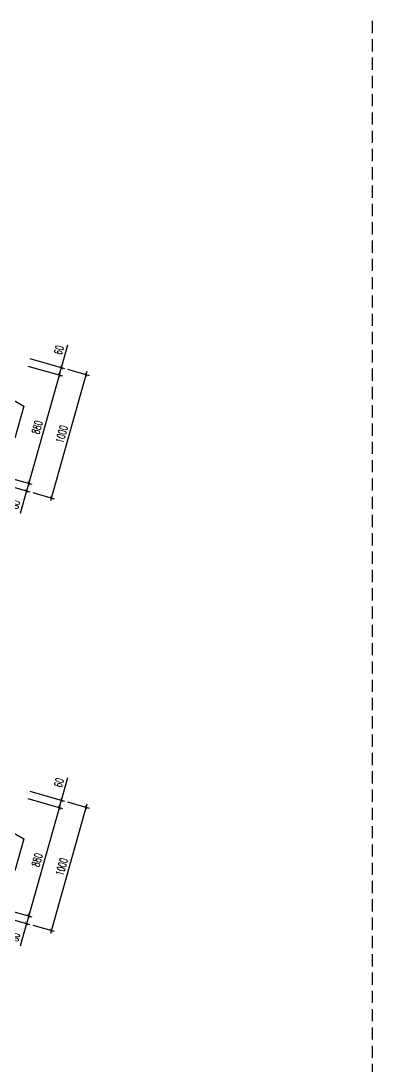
# Model space of a CAD drawing. Header units: millimetres. Extents: x -143483 to 1166745, y -1448440 to -1202244.
# Drawn here: x 622585 to 633569, y -1244255 to -1211613 of the extents above; entities that cross this region are included whole.
import ezdxf

# ---------------------------------------------------------------- set-up
doc = ezdxf.new("R2010")
doc.units = ezdxf.units.MM
doc.header["$LTSCALE"] = 30
doc.header["$PDMODE"] = 3
doc.linetypes.add('DASHED', pattern=[19.05, 12.7, -6.35])
doc.layers.get('0').update_dxf_attribs({"lineweight": 9})
doc.layers.get('Defpoints').update_dxf_attribs({"lineweight": 9})
doc.layers.add('ccu11-Dim', color=8, linetype='Continuous')
doc.layers.add('ccu11-Thay', color=7, linetype='Continuous')
doc.layers.add('ccu11-Khuat', color=9, linetype='DASHED', lineweight=30)
doc.styles.add('ccu11-dim', font='vnsimli.shx', dxfattribs={"width": 0.65, "bigfont": 'bigfont.shx'})
doc.dimstyles.new('ccu11-100x4', dxfattribs={"dimscale": 100, "dimtxt": 2.5, "dimasz": 1, "dimexe": 1, "dimexo": 2, "dimgap": 1, "dimtad": 1, "dimdec": 0, "dimlfac": 0.25, "dimdsep": 46, "dimtxsty": 'ccu11-dim', "dimblk": 'ARCHTICK', "dimcen": -1, "dimdle": 1, "dimclrd": 256, "dimclre": 256, "dimclrt": 3, "dimadec": 0, "dimazin": 2, "dimtfac": 0.1, "dimtdec": 0, "dimtmove": 0, "dimatfit": 1, "dimldrblk": 'ARCHTICK', "dimfxl": 0, "dimtvp": 0.833333, "dimtolj": 1, "dimtzin": 12, "dimarcsym": 0})

# ---------------------------------------------------------------- blocks, each defined once
blk = doc.blocks.new('_ARCHTICK')
at = {"color": 0, "linetype": 'ByBlock', "const_width": 0.15}
blk.add_lwpolyline([(-0.5, -0.5), (0.5, 0.5)], dxfattribs=at)
blk = doc.blocks.new('*D2956')
at = {"layer": 'ccu11-Dim', "linetype": 'ByBlock', "lineweight": -2, "ltscale": 30, "transparency": 16777216}
for p, q in [((623851, -1222441), (624053, -1221729)), ((622797, -1222392), (623882, -1222699)), ((622862, -1222161), (623948, -1222468)), ((623786, -1222672), (623851, -1222441)), ((623786, -1222672), (623759, -1222768))]:
    blk.add_line(p, q, dxfattribs=at)
at = {"layer": 'Defpoints', "color": 0, "linetype": 'ByBlock', "ltscale": 30, "transparency": 16777216}
for p in [(622669, -1222107), (622604, -1222338), (623786, -1222672)]:
    blk.add_point(p, dxfattribs=at)
at = {"layer": 'ccu11-Dim', "linetype": 'ByBlock', "lineweight": -2, "ltscale": 30, "transparency": 16777216, "xscale": 100, "yscale": 100, "zscale": 100}
for p, rotation in [((623851, -1222441), 254.2212265871178), ((623786, -1222672), 74.22122658711788)]:
    blk.add_blockref('_ARCHTICK', p, dxfattribs=dict(at, rotation=rotation))
at = {"layer": 'ccu11-Dim', "color": 3, "linetype": 'ByBlock', "ltscale": 30, "transparency": 16777216, "insert": (623773, -1221891), "char_height": 250, "attachment_point": 5, "rotation": 74.2212, "style": 'ccu11-dim'}
blk.add_mtext('\\A1;60', dxfattribs=at)
blk = doc.blocks.new('*D2957')
at = {"layer": 'ccu11-Dim', "linetype": 'ByBlock', "lineweight": -2, "ltscale": 30, "transparency": 16777216}
for p, q in [((622797, -1222392), (623882, -1222699)), ((623813, -1222576), (622802, -1226155)), ((621839, -1225780), (622925, -1226086))]:
    blk.add_line(p, q, dxfattribs=at)
at = {"layer": 'Defpoints', "color": 0, "linetype": 'ByBlock', "ltscale": 30, "transparency": 16777216}
for p in [(622604, -1222338), (621647, -1225725), (622829, -1226059)]:
    blk.add_point(p, dxfattribs=at)
at = {"layer": 'ccu11-Dim', "linetype": 'ByBlock', "lineweight": -2, "ltscale": 30, "transparency": 16777216, "xscale": 100, "yscale": 100, "zscale": 100}
for p, rotation in [((623786, -1222672), 74.22122658711785), ((622829, -1226059), 254.2212265871178)]:
    blk.add_blockref('_ARCHTICK', p, dxfattribs=dict(at, rotation=rotation))
at = {"layer": 'ccu11-Dim', "color": 3, "linetype": 'ByBlock', "ltscale": 30, "transparency": 16777216, "insert": (623091, -1224304), "char_height": 250, "attachment_point": 5, "rotation": 74.2212, "style": 'ccu11-dim'}
blk.add_mtext('\\A1;880', dxfattribs=at)
blk = doc.blocks.new('*D2958')
at = {"layer": 'ccu11-Dim', "linetype": 'ByBlock', "lineweight": -2, "ltscale": 30, "transparency": 16777216}
for p, q in [((621774, -1226010), (622860, -1226317)), ((621839, -1225780), (622925, -1226086)), ((622829, -1226059), (622856, -1225963)), ((622764, -1226290), (622563, -1227002)), ((622829, -1226059), (622764, -1226290))]:
    blk.add_line(p, q, dxfattribs=at)
at = {"layer": 'Defpoints', "color": 0, "linetype": 'ByBlock', "ltscale": 30, "transparency": 16777216}
for p in [(621582, -1225956), (621647, -1225725), (622829, -1226059)]:
    blk.add_point(p, dxfattribs=at)
at = {"layer": 'ccu11-Dim', "linetype": 'ByBlock', "lineweight": -2, "ltscale": 30, "transparency": 16777216, "xscale": 100, "yscale": 100, "zscale": 100}
for p, rotation in [((622829, -1226059), 254.2212265871178), ((622764, -1226290), 74.22122658711785)]:
    blk.add_blockref('_ARCHTICK', p, dxfattribs=dict(at, rotation=rotation))
at = {"layer": 'ccu11-Dim', "color": 3, "linetype": 'ByBlock', "ltscale": 30, "transparency": 16777216, "insert": (622409, -1226718), "char_height": 250, "attachment_point": 5, "rotation": 74.2212, "style": 'ccu11-dim'}
blk.add_mtext('\\A1;60', dxfattribs=at)
blk = doc.blocks.new('*D2959')
at = {"layer": 'ccu11-Dim', "linetype": 'ByBlock', "lineweight": -2, "ltscale": 30, "transparency": 16777216}
for p, q in [((624648, -1222562), (623506, -1226604)), ((624044, -1222495), (624718, -1222686)), ((622956, -1226344), (623630, -1226535))]:
    blk.add_line(p, q, dxfattribs=at)
at = {"layer": 'Defpoints', "color": 0, "linetype": 'ByBlock', "ltscale": 30, "transparency": 16777216}
for p in [(623851, -1222441), (622764, -1226290), (623534, -1226508)]:
    blk.add_point(p, dxfattribs=at)
at = {"layer": 'ccu11-Dim', "linetype": 'ByBlock', "lineweight": -2, "ltscale": 30, "transparency": 16777216, "xscale": 100, "yscale": 100, "zscale": 100}
for p, rotation in [((624621, -1222658), 74.22122658711785), ((623534, -1226508), 254.2212265871178)]:
    blk.add_blockref('_ARCHTICK', p, dxfattribs=dict(at, rotation=rotation))
at = {"layer": 'ccu11-Dim', "color": 3, "linetype": 'ByBlock', "ltscale": 30, "transparency": 16777216, "insert": (623861, -1224522), "char_height": 250, "attachment_point": 5, "rotation": 74.2212, "style": 'ccu11-dim'}
blk.add_mtext('\\A1;1000', dxfattribs=at)
blk = doc.blocks.new('*D2938')
at = {"layer": 'ccu11-Dim', "linetype": 'ByBlock', "lineweight": -2, "ltscale": 30, "transparency": 16777216}
for p, q in [((623851, -1235952), (624053, -1235240)), ((622862, -1235672), (623948, -1235979)), ((622797, -1235903), (623882, -1236210)), ((623786, -1236183), (623851, -1235952)), ((623786, -1236183), (623759, -1236279))]:
    blk.add_line(p, q, dxfattribs=at)
at = {"layer": 'Defpoints', "color": 0, "linetype": 'ByBlock', "ltscale": 30, "transparency": 16777216}
for p in [(622669, -1235618), (622604, -1235849), (623786, -1236183)]:
    blk.add_point(p, dxfattribs=at)
at = {"layer": 'ccu11-Dim', "linetype": 'ByBlock', "lineweight": -2, "ltscale": 30, "transparency": 16777216, "xscale": 100, "yscale": 100, "zscale": 100}
for p, rotation in [((623786, -1236183), 74.22122658711788), ((623851, -1235952), 254.2212265871178)]:
    blk.add_blockref('_ARCHTICK', p, dxfattribs=dict(at, rotation=rotation))
at = {"layer": 'ccu11-Dim', "color": 3, "linetype": 'ByBlock', "ltscale": 30, "transparency": 16777216, "insert": (623773, -1235402), "char_height": 250, "attachment_point": 5, "rotation": 74.2212, "style": 'ccu11-dim'}
blk.add_mtext('\\A1;60', dxfattribs=at)
blk = doc.blocks.new('*D2939')
at = {"layer": 'ccu11-Dim', "linetype": 'ByBlock', "lineweight": -2, "ltscale": 30, "transparency": 16777216}
for p, q in [((622797, -1235903), (623882, -1236210)), ((623813, -1236087), (622802, -1239667)), ((621839, -1239291), (622925, -1239598))]:
    blk.add_line(p, q, dxfattribs=at)
at = {"layer": 'Defpoints', "color": 0, "linetype": 'ByBlock', "ltscale": 30, "transparency": 16777216}
for p in [(622604, -1235849), (621647, -1239236), (622829, -1239570)]:
    blk.add_point(p, dxfattribs=at)
at = {"layer": 'ccu11-Dim', "linetype": 'ByBlock', "lineweight": -2, "ltscale": 30, "transparency": 16777216, "xscale": 100, "yscale": 100, "zscale": 100}
for p, rotation in [((623786, -1236183), 74.22122658711785), ((622829, -1239570), 254.2212265871178)]:
    blk.add_blockref('_ARCHTICK', p, dxfattribs=dict(at, rotation=rotation))
at = {"layer": 'ccu11-Dim', "color": 3, "linetype": 'ByBlock', "ltscale": 30, "transparency": 16777216, "insert": (623091, -1237816), "char_height": 250, "attachment_point": 5, "rotation": 74.2212, "style": 'ccu11-dim'}
blk.add_mtext('\\A1;880', dxfattribs=at)
blk = doc.blocks.new('*D2940')
at = {"layer": 'ccu11-Dim', "linetype": 'ByBlock', "lineweight": -2, "ltscale": 30, "transparency": 16777216}
for p, q in [((621839, -1239291), (622925, -1239598)), ((621774, -1239522), (622860, -1239829)), ((622829, -1239570), (622764, -1239801)), ((622829, -1239570), (622856, -1239474)), ((622764, -1239801), (622563, -1240513))]:
    blk.add_line(p, q, dxfattribs=at)
at = {"layer": 'Defpoints', "color": 0, "linetype": 'ByBlock', "ltscale": 30, "transparency": 16777216}
for p in [(621647, -1239236), (621582, -1239467), (622829, -1239570)]:
    blk.add_point(p, dxfattribs=at)
at = {"layer": 'ccu11-Dim', "linetype": 'ByBlock', "lineweight": -2, "ltscale": 30, "transparency": 16777216, "xscale": 100, "yscale": 100, "zscale": 100}
for p, rotation in [((622764, -1239801), 74.22122658711785), ((622829, -1239570), 254.2212265871178)]:
    blk.add_blockref('_ARCHTICK', p, dxfattribs=dict(at, rotation=rotation))
at = {"layer": 'ccu11-Dim', "color": 3, "linetype": 'ByBlock', "ltscale": 30, "transparency": 16777216, "insert": (622409, -1240229), "char_height": 250, "attachment_point": 5, "rotation": 74.2212, "style": 'ccu11-dim'}
blk.add_mtext('\\A1;60', dxfattribs=at)
blk = doc.blocks.new('*D2941')
at = {"layer": 'ccu11-Dim', "linetype": 'ByBlock', "lineweight": -2, "ltscale": 30, "transparency": 16777216}
for p, q in [((624648, -1236073), (623506, -1240115)), ((624044, -1236007), (624718, -1236197)), ((622956, -1239856), (623630, -1240046))]:
    blk.add_line(p, q, dxfattribs=at)
at = {"layer": 'Defpoints', "color": 0, "linetype": 'ByBlock', "ltscale": 30, "transparency": 16777216}
for p in [(623851, -1235952), (622764, -1239801), (623534, -1240019)]:
    blk.add_point(p, dxfattribs=at)
at = {"layer": 'ccu11-Dim', "linetype": 'ByBlock', "lineweight": -2, "ltscale": 30, "transparency": 16777216, "xscale": 100, "yscale": 100, "zscale": 100}
for p, rotation in [((624621, -1236170), 74.22122658711785), ((623534, -1240019), 254.2212265871178)]:
    blk.add_blockref('_ARCHTICK', p, dxfattribs=dict(at, rotation=rotation))
at = {"layer": 'ccu11-Dim', "color": 3, "linetype": 'ByBlock', "ltscale": 30, "transparency": 16777216, "insert": (623861, -1238033), "char_height": 250, "attachment_point": 5, "rotation": 74.2212, "style": 'ccu11-dim'}
blk.add_mtext('\\A1;1000', dxfattribs=at)

msp = doc.modelspace()

# ---------------------------------------------------------------- linework, layer by layer
at = {"layer": 'ccu11-Khuat'}
msp.add_line((633568.55, -1211613.46), (633568.55, -1280784.41), dxfattribs=at)
at = {"layer": 'ccu11-Thay'}
for p, q in [((621892.34, -1223196.59), (622679.13, -1223647.53)), ((622679.13, -1223647.53), (622396.33, -1224648.34)), ((621892.34, -1236707.89), (622679.13, -1237158.83)), ((622679.13, -1237158.83), (622396.33, -1238159.64))]:
    msp.add_line(p, q, dxfattribs=at)

# ---------------------------------------------------------------- dimensions: what is measured, and where the dimension line sits
at = {"layer": 'ccu11-Dim', "linetype": 'ByBlock', "ltscale": 30}
for base, p1, p2, angle, picture, middle in [((623786.17, -1222671.8), (622669.33, -1222106.81), (622604.07, -1222337.77), 74.221227, '*D2956', (623989.57, -1221952)), ((622829, -1226059.16), (621581.63, -1225956.08), (621646.89, -1225725.13), 254.221227, '*D2958', (622625.61, -1226778.96)), ((623786.17, -1236183.09), (622669.33, -1235618.11), (622604.07, -1235849.06), 74.221227, '*D2938', (623989.57, -1235463.29)), ((622829, -1239570.45), (621581.63, -1239467.38), (621646.89, -1239236.42), 254.221227, '*D2940', (622625.61, -1240290.25))]:
    dim = msp.add_linear_dim(base=base, p1=p1, p2=p2, angle=angle, dimstyle='ccu11-100x4', dxfattribs=at)
    dim.commit()
    dim.dimension.update_dxf_attribs({"geometry": picture, "text_midpoint": middle, "dimtype": 160})
for base, p1, p2, picture, middle in [((622829, -1226059.16), (622604.07, -1222337.77), (621646.89, -1225725.13), '*D2957', (623091.07, -1224304.29)), ((622829, -1239570.45), (622604.07, -1235849.06), (621646.89, -1239236.42), '*D2939', (623091.07, -1237815.59))]:
    dim = msp.add_linear_dim(base=base, p1=p1, p2=p2, angle=74.221227, dimstyle='ccu11-100x4', override={"dimtmove": 1}, dxfattribs=at)
    dim.commit()
    dim.dimension.update_dxf_attribs({"geometry": picture, "text_midpoint": middle})
for base, p1, p2, picture, middle in [((623533.6, -1226507.65), (623851.44, -1222440.84), (622763.74, -1226290.11), '*D2959', (623860.92, -1224521.83)), ((623533.6, -1240018.95), (623851.44, -1235952.14), (622763.74, -1239801.41), '*D2941', (623860.92, -1238033.13))]:
    dim = msp.add_linear_dim(base=base, p1=p1, p2=p2, angle=74.221227, dimstyle='ccu11-100x4', dxfattribs=at)
    dim.commit()
    dim.dimension.update_dxf_attribs({"geometry": picture, "text_midpoint": middle})

doc.saveas('drawing.dxf')
